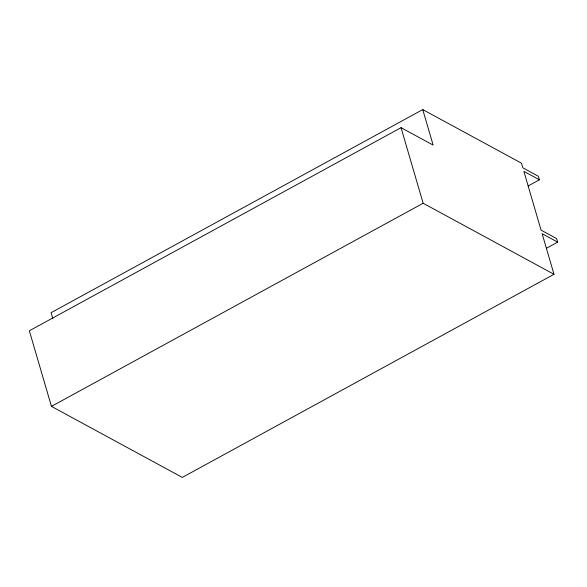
<?xml version="1.0" encoding="UTF-8"?>
<svg xmlns="http://www.w3.org/2000/svg" width="587" height="587" viewBox="0 0 587 587"><rect width="100%" height="100%" fill="white"/><g stroke="black" fill="none" stroke-linecap="round" stroke-linejoin="round"><path stroke-width="0.88" d="M528.161 185.962L539.424 179.813L538.389 176.261L522.856 167.823L521.505 163.201L422.75 109.586L51.054 312.71L52.83 318.77M422.75 109.586L433.14 145.099L401.046 127.68L29.35 330.797L51.451 406.373L182.293 477.414L553.989 274.29L542.117 233.692L557.65 242.13L546.387 248.286M51.451 406.373L423.146 203.249L553.989 274.29M539.424 179.813L523.89 171.375L541.075 230.148L556.615 238.579L557.65 242.13M401.046 127.68L423.146 203.249"/></g></svg>
